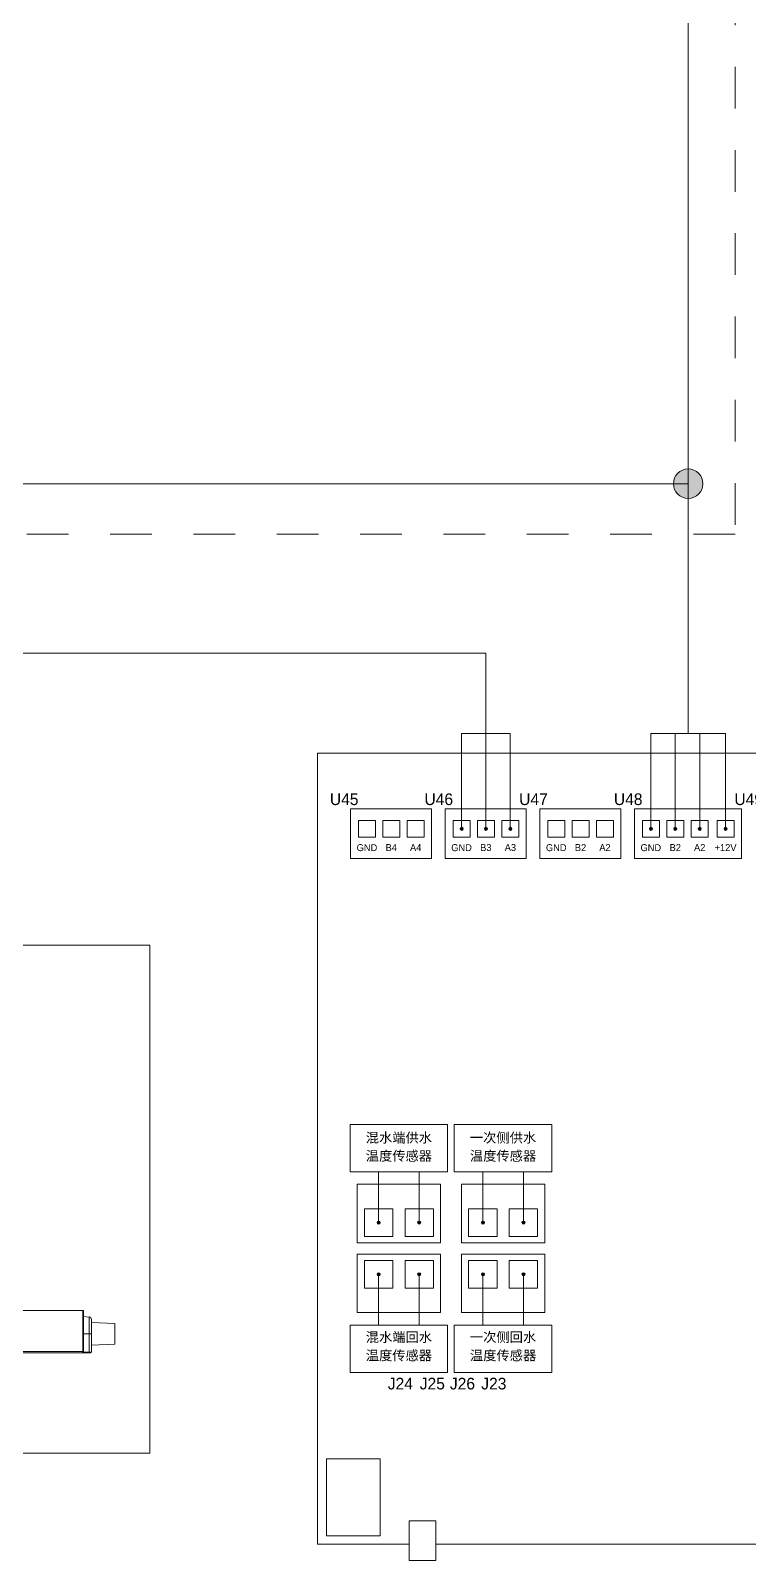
# Model space of a CAD drawing. Header units: millimetres. Extents: x 206 to 1899, y -454 to 296.
# Drawn here: x 1471.6 to 1523.3, y -432.7 to -322.5 of the extents above; entities that cross this region are included whole.
import ezdxf

# ---------------------------------------------------------------- set-up
doc = ezdxf.new("R2010")
doc.units = ezdxf.units.MM
doc.linetypes.add('HIDDEN', pattern=[0.2, 0.1, -0.1])
doc.layers.add('标注层', color=2, linetype='Continuous', lineweight=15)
doc.layers.add('细实线', color=7, linetype='Continuous', lineweight=15)
doc.styles.add('长仿宋', font='', dxfattribs={"height": 3.5})
doc.styles.get('长仿宋').set_extended_font_data('仿宋_GB2312')

msp = doc.modelspace()

# ---------------------------------------------------------------- hatches: boundary and pattern name
at = {"lineweight": 9}
h = msp.add_hatch(color=256, dxfattribs=at)
h.dxf.hatch_style = 1
h.paths.add_polyline_path([(1502.74, -379.99, 1), (1502.52, -379.99, 1)])
h = msp.add_hatch(color=256, dxfattribs=at)
h.dxf.hatch_style = 1
h.paths.add_polyline_path([(1504.49, -379.99, 1), (1504.27, -379.99, 1)])
h = msp.add_hatch(color=256, dxfattribs=at)
h.dxf.hatch_style = 1
h.paths.add_polyline_path([(1506.25, -379.99, 1), (1506.03, -379.99, 1)])
h = msp.add_hatch(color=256, dxfattribs=at)
h.dxf.hatch_style = 1
h.paths.add_polyline_path([(1516.37, -379.99, 1), (1516.15, -379.99, 1)])
h = msp.add_hatch(color=256, dxfattribs=at)
h.dxf.hatch_style = 1
h.paths.add_polyline_path([(1518.12, -379.99, 1), (1517.9, -379.99, 1)])
h = msp.add_hatch(color=256, dxfattribs=at)
h.dxf.hatch_style = 1
h.paths.add_polyline_path([(1519.88, -379.99, 1), (1519.66, -379.99, 1)])
h = msp.add_hatch(color=256, dxfattribs=at)
h.dxf.hatch_style = 1
h.paths.add_polyline_path([(1521.74, -379.99, 1), (1521.52, -379.99, 1)])
h = msp.add_hatch(color=256, dxfattribs=at)
h.dxf.hatch_style = 1
h.paths.add_polyline_path([(1496.76, -408.35, 1), (1496.54, -408.35, 1)])
h = msp.add_hatch(color=256, dxfattribs=at)
h.dxf.hatch_style = 1
h.paths.add_polyline_path([(1499.68, -408.35, 1), (1499.46, -408.35, 1)])
h = msp.add_hatch(color=256, dxfattribs=at)
h.dxf.hatch_style = 1
h.paths.add_polyline_path([(1504.27, -408.35, 1), (1504.05, -408.35, 1)])
h = msp.add_hatch(color=256, dxfattribs=at)
h.dxf.hatch_style = 1
h.paths.add_polyline_path([(1507.19, -408.35, 1), (1506.97, -408.35, 1)])
h = msp.add_hatch(color=256, dxfattribs=at)
h.dxf.hatch_style = 1
h.paths.add_polyline_path([(1496.54, -412.07, 1), (1496.76, -412.07, 1)])
h = msp.add_hatch(color=256, dxfattribs=at)
h.dxf.hatch_style = 1
h.paths.add_polyline_path([(1499.46, -412.07, 1), (1499.68, -412.07, 1)])
h = msp.add_hatch(color=256, dxfattribs=at)
h.dxf.hatch_style = 1
h.paths.add_polyline_path([(1504.05, -412.07, 1), (1504.27, -412.07, 1)])
h = msp.add_hatch(color=256, dxfattribs=at)
h.dxf.hatch_style = 1
h.paths.add_polyline_path([(1506.97, -412.07, 1), (1507.19, -412.07, 1)])
at = {"layer": '细实线', "lineweight": 9}
h = msp.add_hatch(color=256, dxfattribs=at)
h.dxf.hatch_style = 1
h.paths.add_polyline_path([(1518.94, -354.08), (1518.94, -355.14), (1520, -355.14, 0.414214)])
h.paths.add_polyline_path([(1520, -355.14), (1518.94, -355.14), (1518.94, -356.2, 0.414214)])
h.paths.add_polyline_path([(1518.94, -354.08, 0.414214), (1517.89, -355.14, 0.414214), (1518.94, -356.2)])

# ---------------------------------------------------------------- linework, layer by layer
at = {"lineweight": 9}
for centre in [(1502.63, -379.99), (1504.38, -379.99), (1506.14, -379.99), (1516.26, -379.99), (1518.01, -379.99), (1519.77, -379.99), (1521.63, -379.99), (1496.65, -408.35), (1499.57, -408.35), (1504.16, -408.35), (1507.08, -408.35), (1496.65, -412.07), (1499.57, -412.07), (1504.16, -412.07), (1507.08, -412.07)]:
    msp.add_circle(centre, 0.11, dxfattribs=at)
at = {"layer": '细实线', "lineweight": 9}
for p, q in [((1518.94, -373.12), (1518.94, -214.47)), ((1518.94, -355.14), (1456.14, -355.14)), ((1504.37, -367.34), (1205.85, -367.34)), ((1504.37, -373.12), (1504.37, -367.34)), ((1502.61, -379.99), (1502.61, -373.12)), ((1502.61, -373.12), (1506.12, -373.12)), ((1504.36, -379.99), (1504.36, -373.12)), ((1506.12, -379.99), (1506.12, -373.12)), ((1516.26, -379.99), (1516.26, -373.12)), ((1516.26, -373.12), (1521.63, -373.12)), ((1518.01, -379.99), (1518.01, -373.12)), ((1519.77, -379.99), (1519.77, -373.12)), ((1521.63, -379.99), (1521.63, -373.12)), ((1496.65, -408.35), (1496.65, -404.69)), ((1499.57, -408.35), (1499.57, -404.69)), ((1504.16, -408.35), (1504.16, -404.69)), ((1507.08, -408.35), (1507.08, -404.69)), ((1496.65, -412.07), (1496.65, -415.73)), ((1499.57, -412.07), (1499.57, -415.73)), ((1504.16, -412.07), (1504.16, -415.73)), ((1507.08, -412.07), (1507.08, -415.73))]:
    msp.add_line(p, q, dxfattribs=at)
at = {"layer": '细实线', "linetype": 'Continuous', "lineweight": 9}
for p, q in [((1400.26, -414.67), (1475.41, -414.67)), ((1475.36, -417.62), (1475.36, -414.67)), ((1475.41, -417.62), (1475.41, -414.67)), ((1475.41, -415.11), (1475.8, -415.15)), ((1475.8, -415.15), (1475.8, -417.67)), ((1475.41, -416.36), (1475.97, -416.36)), ((1475.97, -415.33), (1475.97, -417.67)), ((1475.97, -415.54), (1477.66, -415.62)), ((1477.66, -415.62), (1477.66, -417.09)), ((1475.97, -417.18), (1477.66, -417.09)), ((1400.26, -417.62), (1475.41, -417.62)), ((1400.36, -417.72), (1475.93, -417.72)), ((1475.41, -417.67), (1475.39, -417.67)), ((1475.41, -417.67), (1475.88, -417.67)), ((1475.74, -417.67), (1475.74, -417.72)), ((1475.97, -417.67), (1475.88, -417.67)), ((1475.93, -417.67), (1475.93, -417.72))]:
    msp.add_line(p, q, dxfattribs=at)
at = {"layer": '细实线', "linetype": 'HIDDEN', "lineweight": 9, "ltscale": 30}
msp.add_lwpolyline([(1275.24, -157.11), (1522.32, -157.11), (1522.32, -358.78), (1275.24, -358.78)], close=True, dxfattribs=at)
at = {"layer": '细实线', "lineweight": 9}
msp.add_lwpolyline([(1498.84, -431.51), (1492.24, -431.51), (1492.24, -374.55), (1583.55, -374.55), (1583.55, -431.51), (1500.78, -431.51)], dxfattribs=at)
for points in [[(1494.63, -378.56), (1500.46, -378.56), (1500.46, -382.13), (1494.63, -382.13)], [(1501.45, -378.56), (1507.28, -378.56), (1507.28, -382.13), (1501.45, -382.13)], [(1508.26, -378.56), (1514.09, -378.56), (1514.09, -382.13), (1508.26, -382.13)], [(1515.08, -378.56), (1522.79, -378.56), (1522.79, -382.13), (1515.08, -382.13)], [(1495.2, -379.39), (1496.42, -379.39), (1496.42, -380.59), (1495.2, -380.59)], [(1496.95, -379.39), (1498.18, -379.39), (1498.18, -380.59), (1496.95, -380.59)], [(1498.71, -379.39), (1499.94, -379.39), (1499.94, -380.59), (1498.71, -380.59)], [(1502.01, -379.39), (1503.24, -379.39), (1503.24, -380.59), (1502.01, -380.59)], [(1503.76, -379.39), (1504.99, -379.39), (1504.99, -380.59), (1503.76, -380.59)], [(1505.53, -379.39), (1506.75, -379.39), (1506.75, -380.59), (1505.53, -380.59)], [(1508.83, -379.39), (1510.05, -379.39), (1510.05, -380.59), (1508.83, -380.59)], [(1510.58, -379.39), (1511.81, -379.39), (1511.81, -380.59), (1510.58, -380.59)], [(1512.34, -379.39), (1513.57, -379.39), (1513.57, -380.59), (1512.34, -380.59)], [(1515.64, -379.39), (1516.87, -379.39), (1516.87, -380.59), (1515.64, -380.59)], [(1517.4, -379.39), (1518.62, -379.39), (1518.62, -380.59), (1517.4, -380.59)], [(1519.16, -379.39), (1520.38, -379.39), (1520.38, -380.59), (1519.16, -380.59)], [(1521.02, -379.39), (1522.24, -379.39), (1522.24, -380.59), (1521.02, -380.59)], [(1494.6, -404.69), (1501.62, -404.69), (1501.62, -401.28), (1494.6, -401.28)], [(1502.1, -404.69), (1509.12, -404.69), (1509.12, -401.28), (1502.1, -401.28)], [(1495.11, -409.8), (1501.11, -409.8), (1501.11, -405.59), (1495.11, -405.59)], [(1502.61, -409.8), (1508.61, -409.8), (1508.61, -405.59), (1502.61, -405.59)], [(1495.63, -407.35), (1497.68, -407.35), (1497.68, -409.35), (1495.63, -409.35)], [(1498.55, -407.35), (1500.6, -407.35), (1500.6, -409.35), (1498.55, -409.35)], [(1503.13, -407.35), (1505.18, -407.35), (1505.18, -409.35), (1503.13, -409.35)], [(1506.05, -407.35), (1508.1, -407.35), (1508.1, -409.35), (1506.05, -409.35)], [(1495.11, -414.83), (1501.11, -414.83), (1501.11, -410.62), (1495.11, -410.62)], [(1502.61, -414.83), (1508.61, -414.83), (1508.61, -410.62), (1502.61, -410.62)], [(1495.63, -413.07), (1497.68, -413.07), (1497.68, -411.07), (1495.63, -411.07)], [(1498.55, -413.07), (1500.6, -413.07), (1500.6, -411.07), (1498.55, -411.07)], [(1503.13, -413.07), (1505.18, -413.07), (1505.18, -411.07), (1503.13, -411.07)], [(1506.05, -413.07), (1508.1, -413.07), (1508.1, -411.07), (1506.05, -411.07)], [(1494.6, -415.73), (1501.62, -415.73), (1501.62, -419.14), (1494.6, -419.14)], [(1502.1, -415.73), (1509.12, -415.73), (1509.12, -419.14), (1502.1, -419.14)], [(1492.9, -425.36), (1496.76, -425.36), (1496.76, -430.89), (1492.9, -430.89)], [(1498.84, -432.67), (1500.78, -432.67), (1500.78, -429.82), (1498.84, -429.82)]]:
    msp.add_lwpolyline(points, close=True, dxfattribs=at)
at = {"layer": '细实线', "linetype": 'ByBlock', "lineweight": 9}
msp.add_lwpolyline([(1396.11, -388.38), (1480.17, -388.38), (1480.17, -424.94), (1396.11, -424.94)], close=True, dxfattribs=at)
at = {"layer": '细实线', "lineweight": 9}
msp.add_circle((1518.94, -355.14), 1.06, dxfattribs=at)
at = {"layer": '细实线', "linetype": 'Continuous', "lineweight": 9}
for centre, radius, start, end in [((1475.78, -415.33), 0.188, 0, 85), ((1475.31, -417.62), 0.1, 270, 0)]:
    msp.add_arc(centre, radius, start, end, dxfattribs=at)
for points, knots in [([(1475.32, -417.71), (1475.32, -417.71), (1475.32, -417.71), (1475.31, -417.72), (1475.31, -417.72)], [0, 0, 0, 0, 0.327184, 1, 1, 1, 1]), ([(1475.34, -417.67), (1475.34, -417.67), (1475.33, -417.69), (1475.33, -417.7), (1475.32, -417.71)], [0, 0, 0, 0, 0.289125, 1, 1, 1, 1])]:
    msp.add_open_spline(points, degree=3, knots=knots, dxfattribs=at)
for points in [[(1475.35, -417.65), (1475.34, -417.66), (1475.34, -417.66), (1475.34, -417.67)], [(1475.36, -417.62), (1475.35, -417.63), (1475.35, -417.64), (1475.35, -417.65)]]:
    msp.add_open_spline(points, degree=3, dxfattribs=at)

# ---------------------------------------------------------------- texts
at = {"layer": '标注层', "color": 0, "lineweight": 9, "style": '长仿宋'}
for s, width, insert, char_height, attachment_point in [('{\\f思源黑体M|b0|i0|c134|p34;U45}', 9.7769, (1493.14, -377.44), 0.84, 1), ('{\\f思源黑体M|b0|i0|c134|p34;U46}', 9.7769, (1499.95, -377.44), 0.84, 1), ('{\\f思源黑体M|b0|i0|c134|p34;U47}', 9.7769, (1506.77, -377.44), 0.84, 1), ('{\\f思源黑体M|b0|i0|c134|p34;U48}', 9.7769, (1513.59, -377.44), 0.84, 1), ('{\\f思源黑体M|b0|i0|c134|p34;U49}', 9.7769, (1522.27, -377.44), 0.84, 1), ('{\\f思源黑体M|b0|i0|c134|p34;GND}', 2.1907, (1495.81, -381.35), 0.5, 5), ('{\\f思源黑体M|b0|i0|c134|p34;B4}', 2.1907, (1497.56, -381.34), 0.5, 5), ('{\\f思源黑体M|b0|i0|c134|p34;A4}', 2.1907, (1499.32, -381.34), 0.5, 5), ('{\\f思源黑体M|b0|i0|c134|p34;GND}', 2.1907, (1502.62, -381.35), 0.5, 5), ('{\\f思源黑体M|b0|i0|c134|p34;B3}', 2.1907, (1504.37, -381.34), 0.5, 5), ('{\\f思源黑体M|b0|i0|c134|p34;A3}', 2.1907, (1506.14, -381.34), 0.5, 5), ('{\\f思源黑体M|b0|i0|c134|p34;GND}', 2.1907, (1509.44, -381.35), 0.5, 5), ('{\\f思源黑体M|b0|i0|c134|p34;B2}', 2.1907, (1511.19, -381.34), 0.5, 5), ('{\\f思源黑体M|b0|i0|c134|p34;A2}', 2.1907, (1512.95, -381.34), 0.5, 5), ('{\\f思源黑体M|b0|i0|c134|p34;GND}', 2.1907, (1516.25, -381.35), 0.5, 5), ('{\\f思源黑体M|b0|i0|c134|p34;B2}', 2.1907, (1518.01, -381.34), 0.5, 5), ('{\\f思源黑体M|b0|i0|c134|p34;A2}', 2.1907, (1519.77, -381.34), 0.5, 5), ('{\\f思源黑体M|b0|i0|c134|p34;+12V}', 2.1907, (1521.63, -381.34), 0.5, 5), ('{\\f思源黑体M|b0|i0|c134|p34;J24}', 9.7769, (1497.31, -419.52), 0.84, 1), ('{\\f思源黑体M|b0|i0|c134|p34;J25}', 9.7769, (1499.61, -419.52), 0.84, 1), ('{\\f思源黑体M|b0|i0|c134|p34;J26}', 9.7769, (1501.78, -419.52), 0.84, 1), ('{\\f思源黑体M|b0|i0|c134|p34;J23}', 9.7769, (1504.04, -419.52), 0.84, 1)]:
    msp.add_mtext_dynamic_manual_height_columns(s, width=width, gutter_width=21, heights=[0], dxfattribs=dict(at, insert=insert, char_height=char_height, attachment_point=attachment_point))
at = {"layer": '标注层', "lineweight": 9, "char_height": 0.7, "attachment_point": 5, "style": '长仿宋'}
for s, width, insert in [('混水端供水', 8.6759, (1498.11, -402.27)), ('一次侧供水', 8.6759, (1505.61, -402.27)), ('温度传感器', 8.5438, (1498.11, -403.58)), ('温度传感器', 8.5438, (1505.61, -403.58)), ('混水端回水', 8.6759, (1498.11, -416.63)), ('一次侧回水', 8.6759, (1505.61, -416.63)), ('温度传感器', 8.5438, (1498.11, -417.95)), ('温度传感器', 8.5438, (1505.61, -417.95))]:
    msp.add_mtext_dynamic_manual_height_columns(s, width=width, gutter_width=17.5, heights=[0], dxfattribs=dict(at, insert=insert))

doc.saveas('drawing.dxf')
